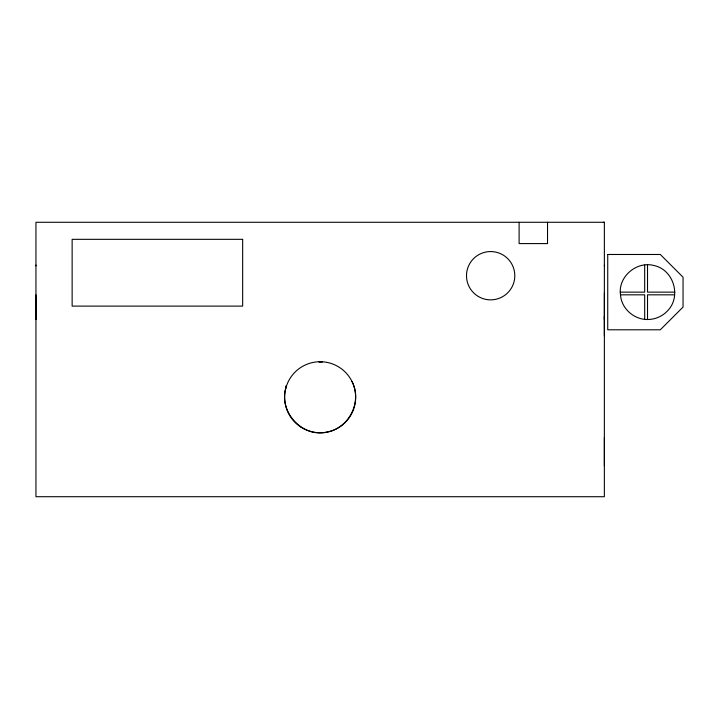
<?xml version="1.0" encoding="UTF-8"?>
<svg xmlns="http://www.w3.org/2000/svg" width="719" height="719" viewBox="0 0 719 719"><rect width="100%" height="100%" fill="white"/><g stroke="black" fill="none" stroke-linecap="round" stroke-linejoin="round"><path stroke-width="1.08" d="M286.108 387.865L286.108 385.69M604.373 222.279L604.364 496.721L35.95 496.712L35.95 222.279L604.373 222.279L603.358 222.288M644.682 319.443L644.682 294.826L620.524 294.826C617.711 276.923 636.531 260.871 653.886 265.491C673.712 269.598 681.774 296.677 667.421 310.968A27.394 27.394 0 0 1 648.277 319.515C634.544 320.054 621.261 308.712 620.524 294.826M644.682 265.086L644.682 292.139L620.218 292.139M647.522 319.506L647.522 294.826L674.548 294.826M647.522 264.835L647.522 292.139L674.826 292.139M604.373 319.443L604.373 292.894M286.495 385.914C277.363 410.549 301.603 438.033 327.181 432.074C349.326 428.03 362.358 401.427 351.986 381.447M604.32 316.333L604.373 335.683M35.95 318.778L35.95 319.434M604.373 265.086L604.373 265.886M604.364 437.512L604.364 465.831M547.527 222.279L547.527 243.588L519.109 243.588L519.109 222.279M35.95 265.086L35.95 265.877M35.95 294.826L35.95 319.497M607.735 254.481L607.735 329.796L660.312 329.796L683.05 307.058L683.05 277.219L660.312 254.481L607.735 254.481M242.654 239.328L72.134 239.328L72.134 306.114L242.654 306.114L242.654 239.328M322.391 361.792L319.02 361.792L322.391 361.792M300.497 426.834A35.528 35.528 0 0 0 355.617 399.476A35.528 35.528 0 0 0 304.362 365.423A35.528 35.528 0 0 0 300.497 426.834M478.45 296.561A24.158 24.158 0 0 0 514.804 275.853A24.158 24.158 0 0 0 478.692 254.724A24.158 24.158 0 0 0 478.45 296.561"/></g></svg>
